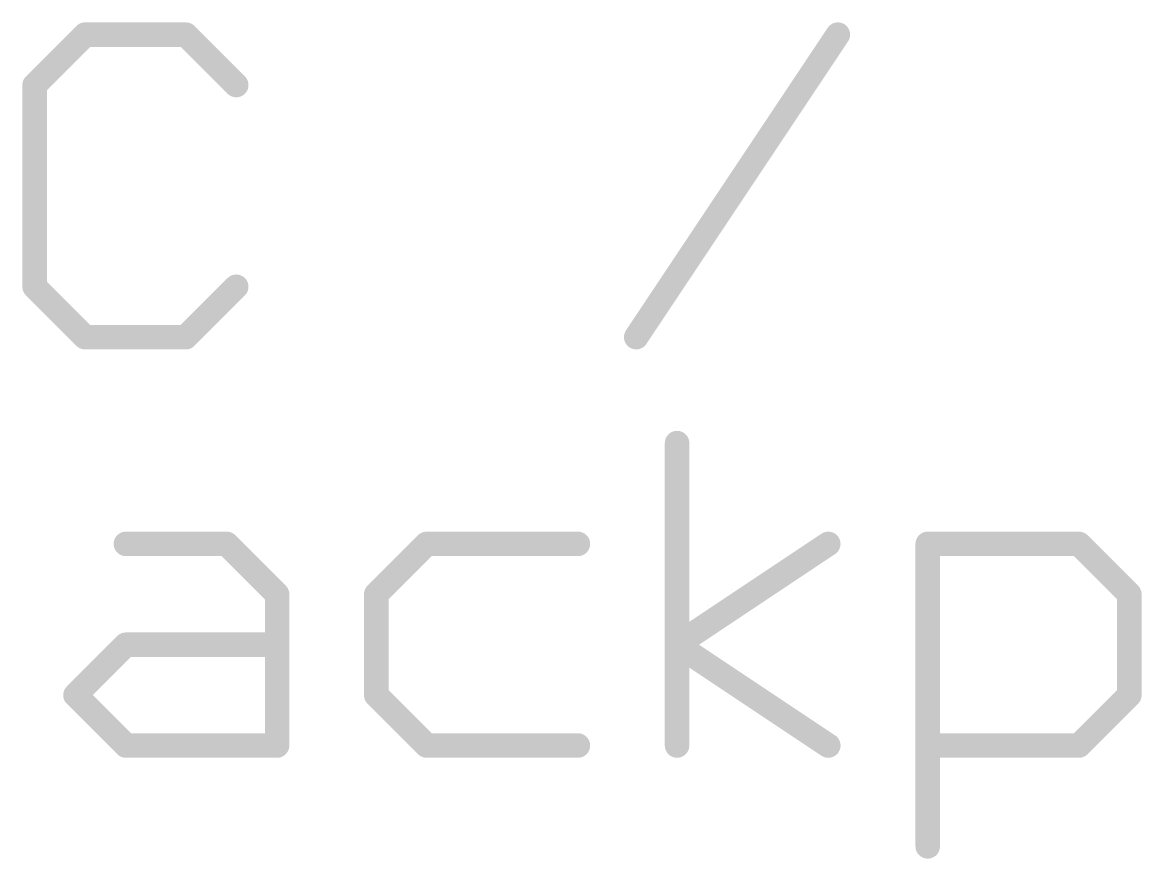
# Model space of a CAD drawing. Extents: x -4.4 to 50.7, y -2.2 to 26.3.
# Drawn here: x 43.42 to 46.901, y 12.768 to 15.368 of the extents above; entities that cross this region are included whole.
import ezdxf

# ---------------------------------------------------------------- set-up
doc = ezdxf.new("R2010")
doc.units = 0
doc.layers.add('21', color=253, linetype='CONTINUOUS')

msp = doc.modelspace()

# ---------------------------------------------------------------- linework, layer by layer
at = {"layer": '21', "const_width": 0.0762}
for points in [[(43.6151, 15.3297), (43.4583, 15.1729)], [(43.9286, 15.3297), (43.6151, 15.3297)], [(44.0854, 15.1729), (43.9286, 15.3297)], [(45.3293, 14.3891), (45.9564, 15.3297)], [(43.4583, 15.1729), (43.4583, 14.5459)], [(43.4583, 14.5459), (43.6151, 14.3891)], [(43.9286, 14.3891), (44.0854, 14.5459)], [(43.6151, 14.3891), (43.9286, 14.3891)], [(45.4563, 13.1191), (45.4563, 14.0597)], [(43.7421, 13.7462), (44.0556, 13.7462)], [(44.0556, 13.7462), (44.2124, 13.5894)], [(44.6776, 13.7462), (44.5208, 13.5894)], [(45.1479, 13.7462), (44.6776, 13.7462)], [(45.4563, 13.4326), (45.9266, 13.7462)], [(46.2359, 12.8056), (46.2359, 13.7462)], [(46.2359, 13.7462), (46.7062, 13.7462)], [(46.7062, 13.7462), (46.863, 13.5894)], [(44.2124, 13.5894), (44.2124, 13.1191)], [(44.5208, 13.5894), (44.5208, 13.2759)], [(46.863, 13.5894), (46.863, 13.2759)], [(43.5853, 13.2759), (43.7421, 13.4326)], [(43.7421, 13.4326), (44.2124, 13.4326)], [(45.9266, 13.1191), (45.4563, 13.4326)], [(43.7421, 13.1191), (43.5853, 13.2759)], [(44.5208, 13.2759), (44.6776, 13.1191)], [(46.863, 13.2759), (46.7062, 13.1191)], [(44.2124, 13.1191), (43.7421, 13.1191)], [(44.6776, 13.1191), (45.1479, 13.1191)], [(46.7062, 13.1191), (46.2359, 13.1191)]]:
    msp.add_lwpolyline(points, dxfattribs=at)
at = {"layer": '21', "const_width": 0.0381}
for points in [[(43.6151, 15.3488, 1), (43.6151, 15.3107)], [(43.6285, 15.3162, 1), (43.6016, 15.3432)], [(43.9421, 15.3432, 1), (43.9151, 15.3162)], [(43.9286, 15.3107, 1), (43.9286, 15.3488)], [(45.9723, 15.3191, 1), (45.9406, 15.3403)], [(43.4448, 15.1864, 1), (43.4718, 15.1595)], [(43.4774, 15.1729, 1), (43.4393, 15.1729)], [(44.0719, 15.1595, 1), (44.0988, 15.1864)], [(43.4718, 14.5593, 1), (43.4448, 14.5324)], [(43.4393, 14.5459, 1), (43.4774, 14.5459)], [(44.0988, 14.5324, 1), (44.0719, 14.5593)], [(43.6151, 14.4082, 1), (43.6151, 14.3701)], [(43.6016, 14.3756, 1), (43.6285, 14.4026)], [(43.9151, 14.4026, 1), (43.9421, 14.3756)], [(43.9286, 14.3701, 1), (43.9286, 14.4082)], [(45.3135, 14.3997, 1), (45.3452, 14.3785)], [(45.4754, 14.0597, 1), (45.4373, 14.0597)], [(43.7421, 13.7652, 1), (43.7421, 13.7271)], [(44.0691, 13.7596, 1), (44.0421, 13.7327)], [(44.0556, 13.7271, 1), (44.0556, 13.7652)], [(44.6776, 13.7652, 1), (44.6776, 13.7271)], [(44.6911, 13.7327, 1), (44.6641, 13.7596)], [(45.1479, 13.7271, 1), (45.1479, 13.7652)], [(45.9372, 13.7303, 1), (45.9161, 13.762)], [(46.2359, 13.7652, 1), (46.2359, 13.7271)], [(46.255, 13.7462, 1), (46.2169, 13.7462)], [(46.7197, 13.7596, 1), (46.6928, 13.7327)], [(46.7062, 13.7271, 1), (46.7062, 13.7652)], [(44.2314, 13.5894, 1), (44.1933, 13.5894)], [(44.1989, 13.5759, 1), (44.2258, 13.6029)], [(44.5073, 13.6029, 1), (44.5343, 13.5759)], [(44.5399, 13.5894, 1), (44.5018, 13.5894)], [(46.8821, 13.5894, 1), (46.844, 13.5894)], [(46.8495, 13.5759, 1), (46.8765, 13.6029)], [(43.7421, 13.4517, 1), (43.7421, 13.4136)], [(43.7555, 13.4192, 1), (43.7286, 13.4461)], [(44.2124, 13.4136, 1), (44.2124, 13.4517)], [(45.4669, 13.4485, 1), (45.4458, 13.4168)], [(45.4458, 13.4485, 1), (45.4669, 13.4168)], [(43.5988, 13.2893, 1), (43.5718, 13.2624)], [(43.5718, 13.2893, 1), (43.5988, 13.2624)], [(44.5343, 13.2893, 1), (44.5073, 13.2624)], [(46.8765, 13.2624, 1), (46.8495, 13.2893)], [(44.5018, 13.2759, 1), (44.5399, 13.2759)], [(46.844, 13.2759, 1), (46.8821, 13.2759)], [(43.7421, 13.1382, 1), (43.7421, 13.1001)], [(43.7286, 13.1056, 1), (43.7555, 13.1326)], [(44.1933, 13.1191, 1), (44.2314, 13.1191)], [(44.2124, 13.1001, 1), (44.2124, 13.1382)], [(44.6776, 13.1382, 1), (44.6776, 13.1001)], [(44.6641, 13.1056, 1), (44.6911, 13.1326)], [(45.1479, 13.1001, 1), (45.1479, 13.1382)], [(45.4373, 13.1191, 1), (45.4754, 13.1191)], [(45.9161, 13.1032, 1), (45.9372, 13.135)], [(46.2359, 13.1382, 1), (46.2359, 13.1001)], [(46.6928, 13.1326, 1), (46.7197, 13.1056)], [(46.7062, 13.1001, 1), (46.7062, 13.1382)], [(46.2169, 12.8056, 1), (46.255, 12.8056)]]:
    msp.add_lwpolyline(points, format="xyb", dxfattribs=at)

doc.saveas('drawing.dxf')
